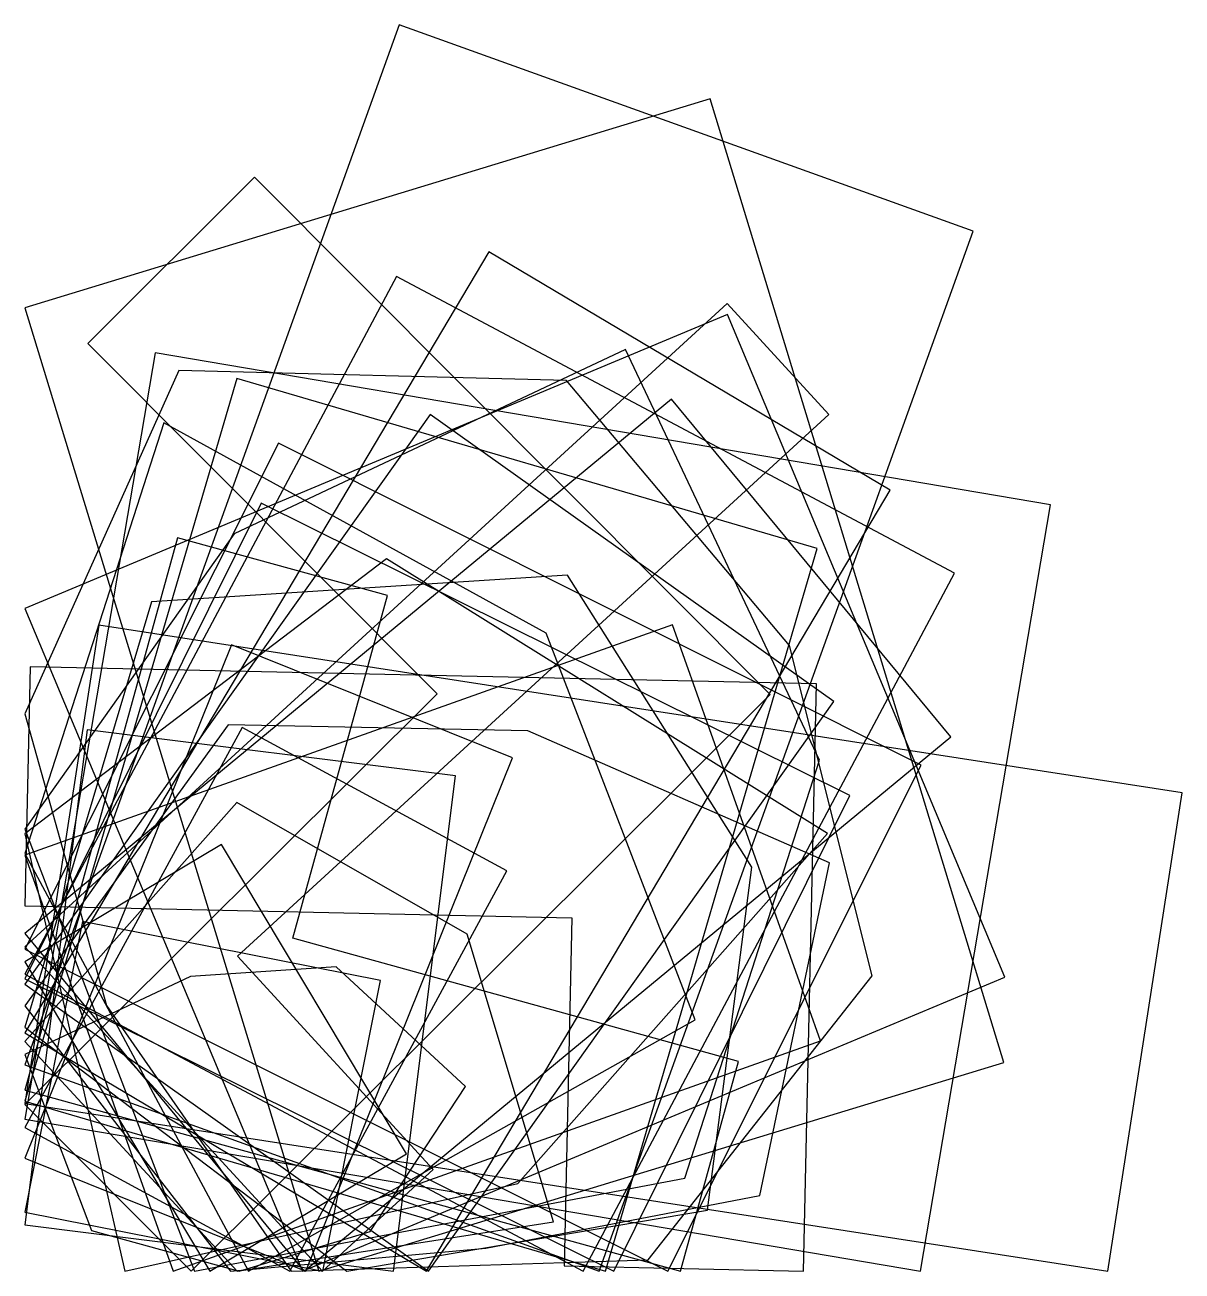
# Model space of a CAD drawing. Header units: metres. Extents: x 0 to 165, y 0 to 177.
import ezdxf

# ---------------------------------------------------------------- set-up
doc = ezdxf.new("R2010")
doc.units = ezdxf.units.M

msp = doc.modelspace()

# ---------------------------------------------------------------- linework, layer by layer
for points in [[(53.21, 177.32), (0, 29.37), (81.65, 0), (134.86, 147.96)], [(0, 137.09), (41.8, 0), (139.23, 29.7), (97.43, 166.8)], [(105.99, 82.04), (32.65, 155.65), (8.93, 132.01), (58.62, 82.13), (0, 23.72), (23.64, 0)], [(65.97, 145.03), (0, 33.89), (57.09, 0), (123.06, 111.14)], [(0, 42.24), (79.4, 0), (132.22, 99.29), (52.82, 141.53)], [(0, 46.15), (42.3, 0), (58.08, 14.47), (30.25, 44.83), (114.34, 121.91), (99.88, 137.69)], [(39.47, 0), (139.37, 41.83), (99.9, 136.1), (0, 94.27)], [(0, 62.88), (24.13, 0), (93.85, 13.24), (112.99, 72.68), (85.39, 131.12), (29.75, 104.93)], [(0, 21.61), (127.36, 0), (145.86, 109.04), (18.5, 130.65)], [(120.49, 42.02), (108.73, 89.01), (77.04, 126.71), (21.88, 128.14), (0, 79.3), (11.59, 37.78), (37.84, 0), (88.62, 1.58)], [(0, 24.19), (82.57, 0), (112.69, 102.81), (30.12, 126.99)], [(0, 48.02), (39.7, 0), (131.67, 76.03), (91.97, 124.06)], [(57.65, 121.88), (0, 40.84), (57.41, 0), (115.06, 81.04)], [(19.76, 120.68), (0, 59.43), (31.78, 0), (95.31, 35.76), (74.13, 90.75)], [(127.48, 71.99), (36.06, 117.79), (0, 45.79), (91.41, 0)], [(117.33, 67.69), (33.6, 109.25), (0, 41.57), (83.73, 0)], [(0, 25.75), (93.24, 0), (101.48, 29.84), (38.08, 47.35), (51.55, 96.11), (21.71, 104.35)], [(114.13, 62.27), (51.41, 101.36), (0, 62.22), (14.23, 0), (70.08, 12.46)], [(103.4, 57.48), (77.15, 99.04), (18.01, 95.21), (0, 34.69), (45.79, 0), (97.09, 8.69)], [(92.08, 91.95), (0, 59.19), (21.06, 0), (113.14, 32.76)], [(0, 23.85), (154.03, 0), (164.57, 68.04), (10.53, 91.89)], [(0, 16.06), (39.94, 0), (69.32, 73.04), (29.37, 89.11)], [(112.58, 83.54), (0.75, 86), (0, 51.96), (77.78, 50.25), (76.69, 0.75), (110.74, 0)], [(29.23, 0), (65.54, 3.25), (104.53, 10.74), (114.44, 58.09), (71.54, 76.87), (28.89, 77.73), (0, 37.72)], [(68.54, 56.96), (30.88, 77.37), (0, 20.42), (37.66, 0)], [(8.83, 77.03), (0, 6.57), (52.4, 0), (61.23, 70.46)], [(30.15, 66.69), (0, 32.66), (30.19, 0), (75.15, 7.02), (62.9, 47.92)], [(0, 44), (26.31, 0), (54.25, 16.7), (27.94, 60.7)], [(8.2, 49.74), (0, 8.4), (42.36, 0), (50.56, 41.34)], [(44.27, 43.28), (23.56, 41.93), (0, 30.83), (9.49, 5.76), (30.47, 0), (49.09, 5.64), (62.64, 26.25)]]:
    msp.add_lwpolyline(points, close=True)

doc.saveas('drawing.dxf')
